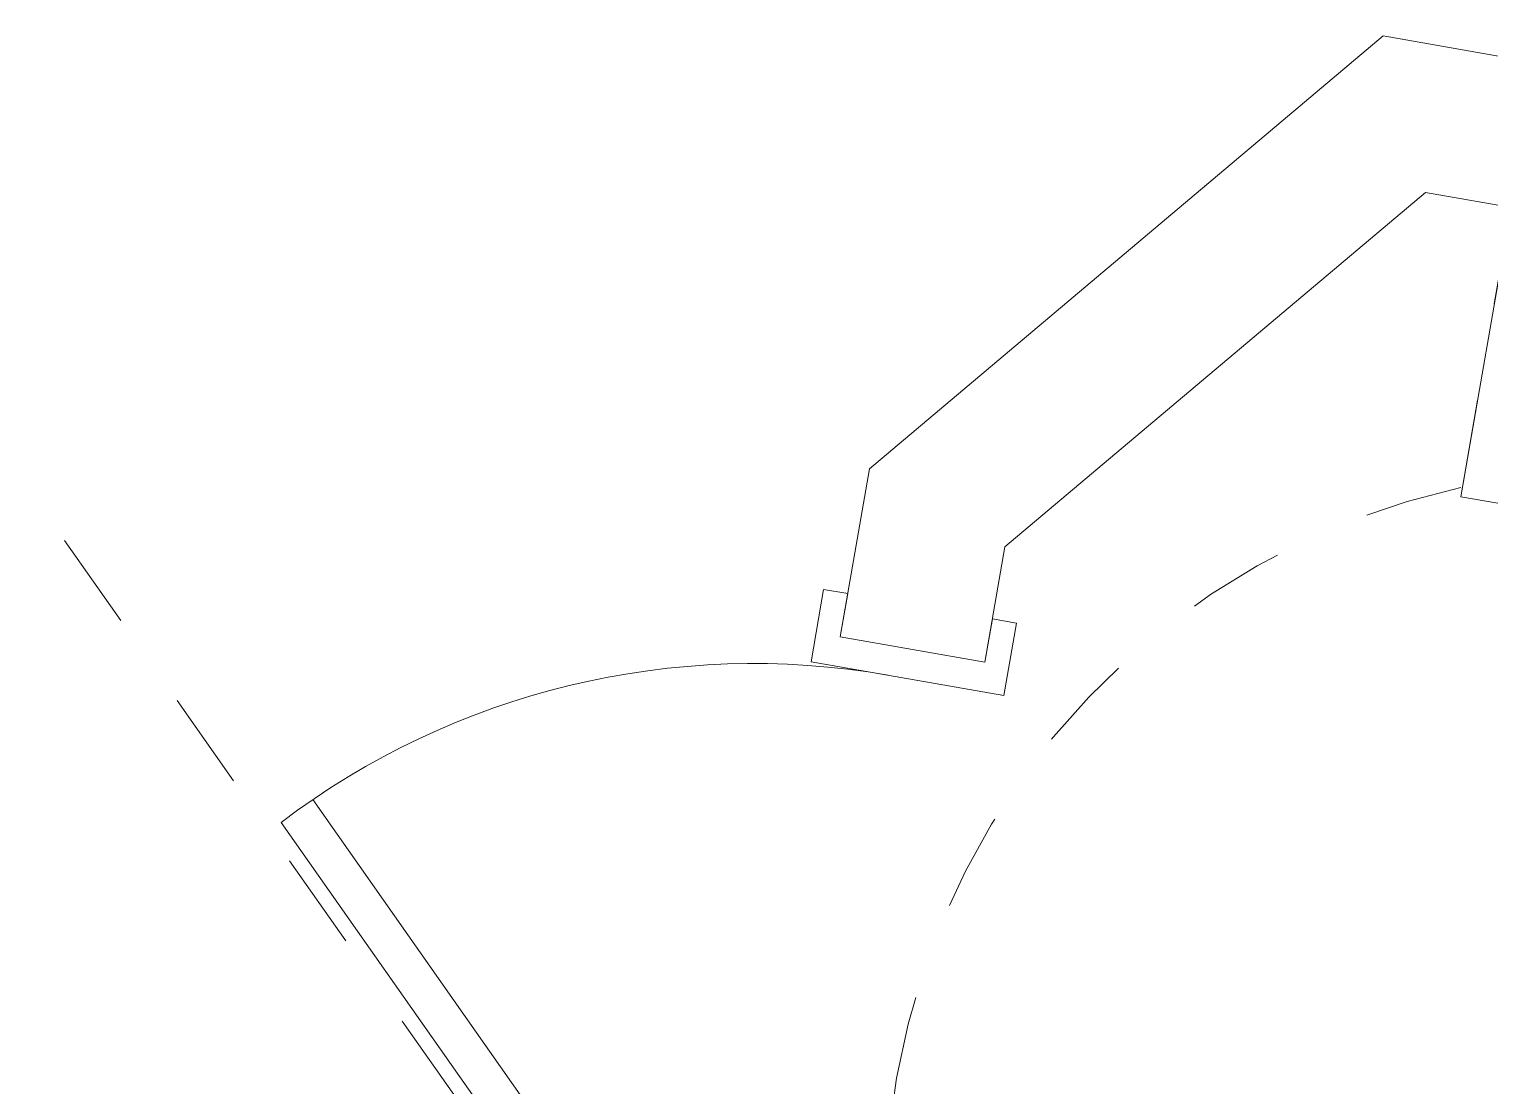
# Model space of a CAD drawing. Extents: x 274235 to 276654, y 142848 to 144425.
# Drawn here: x 276112.977 to 276114.47, y 143195.524 to 143196.603 of the extents above; entities that cross this region are included whole.
import ezdxf

# ---------------------------------------------------------------- set-up
doc = ezdxf.new("R2010")
doc.units = 0
doc.header["$LTSCALE"] = 1.5
for name, pattern in [('ACM-G-CENTER', [50.800000000000004, 31.75, -6.350000000000001, 6.350000000000001, -6.350000000000001]), ('DASH', [0.35, 0.25, -0.1]), ('Hidden 1_16_', [2.3812499999999996, 1.5875, -0.7937499999999998])]:
    doc.linetypes.add(name, pattern=pattern)
doc.layers.get('0').update_dxf_attribs({"linetype": 'CONTINUOUS', "lineweight": 0})
for name, color, linetype, lineweight in [('_ACM-A-DETL', 7, 'CONTINUOUS', 5), ('_ACM-A-DOOR', 1, 'CONTINUOUS', 5), ('_ACM-A-FLOR-SPCL', 1, 'CONTINUOUS', 5), ('_ACM-A-GRID', 3, 'CONTINUOUS', 5), ('_ACM-A-WALL-FULL', 6, 'CONTINUOUS', 13)]:
    doc.layers.add(name, color=color, linetype=linetype, lineweight=lineweight)

# ---------------------------------------------------------------- blocks, each defined once
blk = doc.blocks.new('BASIN_ensuite - HYBA-002-V119-F5_Working')
at = {"layer": '_ACM-A-FLOR-SPCL'}
for p, q in [((546.500797676181, 250.000000000007), (208.6328320321321, 250.000000000007)), ((546.500797676181, -50.00000000000014), (546.500797676181, 250.000000000007))]:
    blk.add_line(p, q, dxfattribs=at)
at = {"layer": '_ACM-A-FLOR-SPCL', "linetype": 'DASH'}
for p, q in [((546.5007976761815, 250.0000000000062), (208.632832032134, 250.0000000000062)), ((546.5007976761815, -49.99999999999946), (546.5007976761815, 250.0000000000062))]:
    blk.add_line(p, q, dxfattribs=at)
blk = doc.blocks.new('ACM_Door-Regular-Single-45D - 0923_800_ S-45-2486668-F5_Working')
at = {"layer": '_ACM-A-DOOR'}
for p, q in [((-495.0000000000083, 99.99999999999999), (-420.0000000000084, 99.99999999999999)), ((-495.0000000000083, 74.99999999999999), (-495.0000000000083, 99.99999999999999)), ((-420.0000000000084, 99.99999999999999), (-420.0000000000094, -99.99999999999999)), ((419.9999999999919, 99.99999999999999), (494.9999999999919, 99.99999999999999)), ((419.9999999999896, -99.99999999999999), (419.9999999999919, 99.99999999999999)), ((494.9999999999919, 99.99999999999999), (494.9999999999919, 74.99999999999999)), ((-450.0000000000101, 74.99999999999999), (-495.0000000000083, 74.99999999999999)), ((-450.0000000000095, -74.99999999999999), (-450.0000000000095, 74.99999999999999)), ((449.9999999999899, 74.99999999999999), (449.9999999999899, -74.99999999999999)), ((494.9999999999919, 74.99999999999999), (449.9999999999899, 74.99999999999999)), ((-193.9090327718665, -577.3404902775944), (391.7157287525134, 8.284271247444705)), ((419.9999999999918, -20.00000000000209), (391.7157287525134, 8.284271247444638)), ((419.9999999999918, -20.00000000000209), (-165.331761003769, -605.3317610044207)), ((-495.0000000000052, -74.99999999999999), (-450.0000000000095, -74.99999999999999)), ((-495.0000000000052, -99.99999999999999), (-495.0000000000052, -74.99999999999999)), ((449.9999999999905, -74.99999999999999), (494.9999999999938, -74.99999999999999)), ((494.9999999999938, -74.99999999999999), (494.9999999999938, -99.99999999999999)), ((-420.0000000000094, -99.99999999999999), (-495.0000000000052, -99.99999999999999)), ((494.9999999999938, -99.99999999999999), (419.9999999999896, -99.99999999999999))]:
    blk.add_line(p, q, dxfattribs=at)
blk.add_arc((379.9999999999927, -20.00000000000006), 800.0000000000006, 179.9999999999999, 227.0261339722246, dxfattribs=at)
blk = doc.blocks.new('5f0512')
at = {"layer": '_ACM-A-DETL', "linetype": 'Hidden 1_16_'}
for radius, start, end in [(750.0000000000583, 112.3882129940383, 180), (750.0000000000217, 180, 299.4937802551195)]:
    blk.add_arc((-148415.9636884646, 36515.94213308406), radius, start, end, dxfattribs=at)
at = {"layer": '_ACM-A-GRID', "linetype": 'ACM-G-CENTER'}
blk.add_line((-165371.2764325532, 52184.48037438304), (-111914.0039246064, -1272.792133573559), dxfattribs=at)
at = {"layer": '_ACM-A-WALL-FULL', "lineweight": 18}
for p, q in [((-148858.8747030686, 37649.99991076917), (-148984.7396477452, 37499.9999107694)), ((-147099.9995317709, 37649.99991076894), (-148858.8747030686, 37649.99991076917)), ((-148984.739647745, 37499.9999107694), (-149299.9995317706, 37124.28781138116)), ((-149149.9995317707, 37069.69227624102), (-148788.9285543453, 37499.99991076929)), ((-148788.9285543453, 37499.9999107694), (-147099.9995317709, 37499.99991076894)), ((-149299.9995317706, 37124.28781138116), (-149299.9995317706, 36949.99991066963)), ((-149149.9995317707, 36949.99991066963), (-149149.9995317705, 37069.69227624102)), ((-149299.9995317706, 36949.99991066963), (-149149.9995317707, 36949.99991066963))]:
    blk.add_line(p, q, dxfattribs=at)
at = {"layer": '_ACM-A-DOOR', "rotation": 269.9999999999892}
blk.add_blockref('ACM_Door-Regular-Single-45D - 0923_800_ S-45-2486668-F5_Working', (-149224.9995317707, 36499.99991066952), dxfattribs=at)
at = {"layer": '_ACM-A-FLOR-SPCL', "rotation": 180}
blk.add_blockref('BASIN_ensuite - HYBA-002-V119-F5_Working', (-148153.4987341065, 37449.999910763), dxfattribs=at)

msp = doc.modelspace()

# ---------------------------------------------------------------- block references
at = {"xscale": 0.0009999999999999994, "yscale": 0.001, "zscale": 0.001, "rotation": 350.1075696352769}
msp.add_blockref('5f0512', (276254.5380815538, 143133.931731411), dxfattribs=at)

doc.saveas('drawing.dxf')
